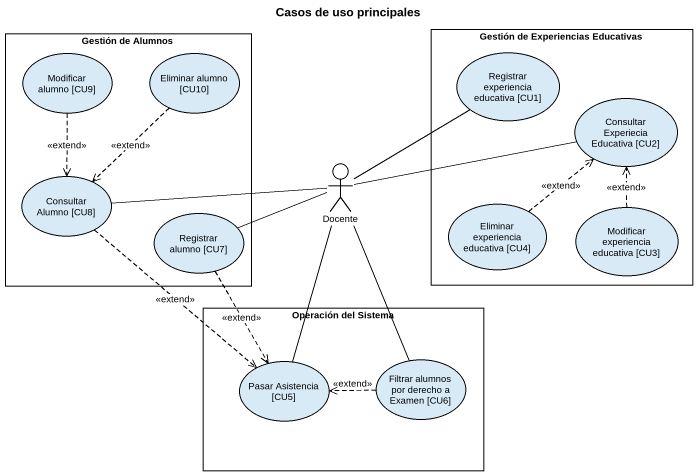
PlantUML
@startuml
title Casos de uso principales
rectangle "Gestión de Alumnos" as Gestión_de_Alumnos {
  usecase "Modificar alumno [CU9]" as Modificar_alumno_CU9
  usecase "Eliminar alumno [CU10]" as Eliminar_alumno_CU10
  usecase "Consultar Alumno [CU8]" as Consultar_Alumno_CU8
  usecase "Registrar alumno [CU7]" as Registrar_alumno_CU7
}
rectangle "Gestión de Experiencias Educativas" as Gestión_de_Experiencias {
  usecase "Registrar experiencia educativa [CU1]" as Registrar_experiencia
  usecase "Consultar Experiecia Educativa [CU2]" as Consultar_Experiecia
  usecase "Eliminar experiencia educativa [CU4]" as Eliminar_experiencia
  usecase "Modificar experiencia educativa [CU3]" as Modificar_experiencia
}
actor Docente
rectangle "Operación del Sistema" as Operación_del_Sistema {
  usecase "Pasar Asistencia [CU5]" as Pasar_Asistencia_CU5
  usecase "Filtrar alumnos por derecho a Examen [CU6]" as Filtrar_alumnos_por_derecho
}
Modificar_alumno_CU9 ..> Consultar_Alumno_CU8 : <<extend>>
Eliminar_alumno_CU10 ..> Consultar_Alumno_CU8 : <<extend>>
Consultar_Alumno_CU8 ..> Pasar_Asistencia_CU5 : <<extend>>
Docente -up- Registrar_experiencia
Docente -right- Consultar_Experiecia
Docente -left- Consultar_Alumno_CU8
Docente -left- Registrar_alumno_CU7
Docente -- Pasar_Asistencia_CU5
Docente -- Filtrar_alumnos_por_derecho
Registrar_alumno_CU7 ..> Pasar_Asistencia_CU5 : <<extend>>
Eliminar_experiencia .up.> Consultar_Experiecia : <<extend>>
Modificar_experiencia .up.> Consultar_Experiecia : <<extend>>
Filtrar_alumnos_por_derecho .left.> Pasar_Asistencia_CU5 : <<extend>>
@enduml
